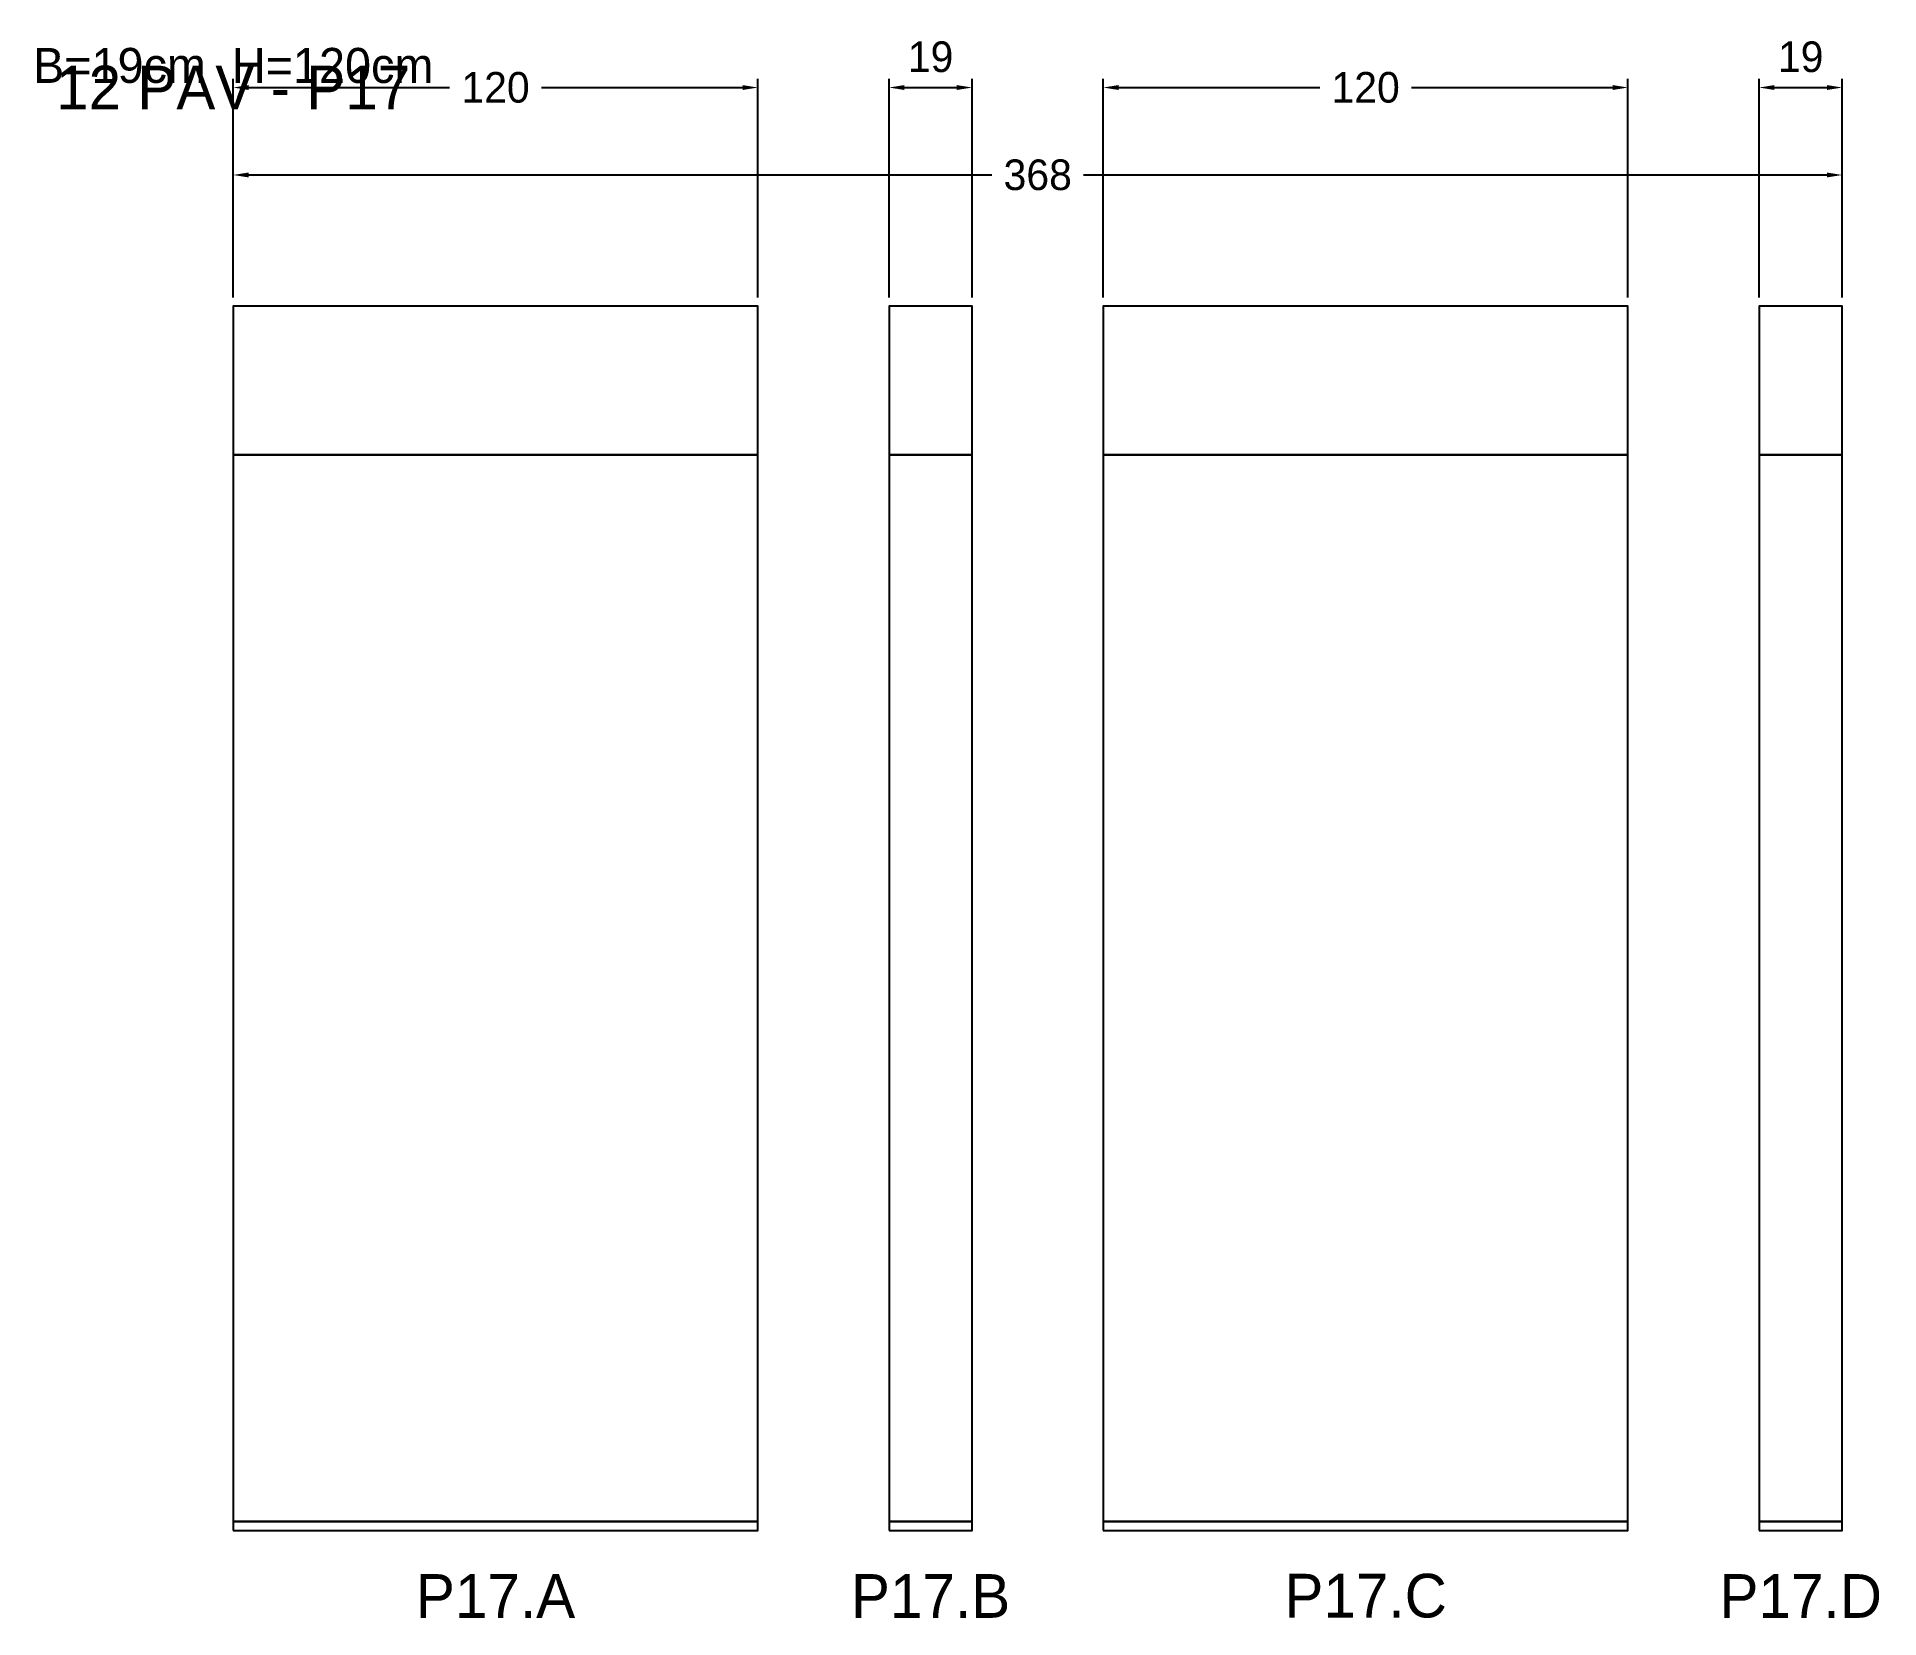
# Model space of a CAD drawing. Header units: metres. Extents: x -45 to 376, y -20 to 342.
import ezdxf

# ---------------------------------------------------------------- set-up
doc = ezdxf.new("R2010")
doc.units = ezdxf.units.M
for name, color, linetype in [('COTA', 3, 'Continuous'), ('Cota Secao (2x)', 3, 'Continuous'), ('NOMENCLATURA', 1, 'Continuous'), ('Paineis', 7, 'Continuous'), ('Texto Secao', 2, 'Continuous')]:
    doc.layers.add(name, color=color, linetype=linetype)
doc.dimstyles.new('COTA', dxfattribs={"dimtxt": 7, "dimasz": 3.5, "dimexe": 2, "dimexo": 2, "dimgap": 1.5, "dimtad": 1, "dimdec": 1, "dimcen": 2.5, "dimclrd": 3, "dimclre": 3, "dimclrt": 3, "dimazin": 3, "dimtfac": 1, "dimtmove": 0, "dimatfit": 3})

# ---------------------------------------------------------------- blocks, each defined once
blk = doc.blocks.new('_CLOSEDFILLED')
at = {"color": 0, "linetype": 'BYBLOCK'}
blk.add_solid([(-1, 0.16), (0, 0), (-1, -0.16)], dxfattribs=at)
blk = doc.blocks.new('*D1')
at = {"color": 3}
for p, q in [((0, 282), (0, 312)), ((368, 282), (368, 312)), ((3.5, 310), (173.5, 310)), ((194.5, 310), (364.5, 310))]:
    blk.add_line(p, q, dxfattribs=at)
at = {"layer": 'Defpoints'}
for p in [(0, 310), (0, 280), (368, 280)]:
    blk.add_point(p, dxfattribs=at)
at = {"layer": 'COTA', "color": 3, "xscale": 3.5, "yscale": 3.5, "rotation": 180}
blk.add_blockref('_CLOSEDFILLED', (0, 310), dxfattribs=at)
at = {"layer": 'COTA', "color": 3, "xscale": 3.5, "yscale": 3.5}
blk.add_blockref('_CLOSEDFILLED', (368, 310), dxfattribs=at)
at = {"layer": 'COTA', "color": 3, "insert": (184, 310), "char_height": 7, "attachment_point": 5}
blk.add_mtext('368', dxfattribs=at)
blk = doc.blocks.new('*D2')
at = {"color": 3}
for p, q in [((0, 282), (0, 332)), ((3.5, 330), (49.5, 330)), ((70.5, 330), (116.5, 330)), ((120, 282), (120, 332))]:
    blk.add_line(p, q, dxfattribs=at)
at = {"layer": 'Defpoints'}
for p in [(0, 330), (0, 280), (120, 280)]:
    blk.add_point(p, dxfattribs=at)
at = {"layer": 'COTA', "color": 3, "xscale": 3.5, "yscale": 3.5, "rotation": 180}
blk.add_blockref('_CLOSEDFILLED', (0, 330), dxfattribs=at)
at = {"layer": 'COTA', "color": 3, "xscale": 3.5, "yscale": 3.5}
blk.add_blockref('_CLOSEDFILLED', (120, 330), dxfattribs=at)
at = {"layer": 'COTA', "color": 3, "insert": (60, 330), "char_height": 7, "attachment_point": 5}
blk.add_mtext('120', dxfattribs=at)
blk = doc.blocks.new('*D3')
at = {"color": 3}
for p, q in [((150, 282), (150, 332)), ((153.5, 330), (165.5, 330)), ((169, 282), (169, 332))]:
    blk.add_line(p, q, dxfattribs=at)
at = {"layer": 'Defpoints'}
for p in [(150, 330), (150, 280), (169, 280)]:
    blk.add_point(p, dxfattribs=at)
at = {"layer": 'COTA', "color": 3, "xscale": 3.5, "yscale": 3.5, "rotation": 180}
blk.add_blockref('_CLOSEDFILLED', (150, 330), dxfattribs=at)
at = {"layer": 'COTA', "color": 3, "xscale": 3.5, "yscale": 3.5}
blk.add_blockref('_CLOSEDFILLED', (169, 330), dxfattribs=at)
at = {"layer": 'COTA', "color": 3, "insert": (159.5, 337), "char_height": 7, "attachment_point": 5}
blk.add_mtext('19', dxfattribs=at)
blk = doc.blocks.new('*D4')
at = {"color": 3}
for p, q in [((199, 282), (199, 332)), ((202.5, 330), (248.5, 330)), ((269.5, 330), (315.5, 330)), ((319, 282), (319, 332))]:
    blk.add_line(p, q, dxfattribs=at)
at = {"layer": 'Defpoints'}
for p in [(199, 330), (199, 280), (319, 280)]:
    blk.add_point(p, dxfattribs=at)
at = {"layer": 'COTA', "color": 3, "xscale": 3.5, "yscale": 3.5, "rotation": 180}
blk.add_blockref('_CLOSEDFILLED', (199, 330), dxfattribs=at)
at = {"layer": 'COTA', "color": 3, "xscale": 3.5, "yscale": 3.5}
blk.add_blockref('_CLOSEDFILLED', (319, 330), dxfattribs=at)
at = {"layer": 'COTA', "color": 3, "insert": (259, 330), "char_height": 7, "attachment_point": 5}
blk.add_mtext('120', dxfattribs=at)
blk = doc.blocks.new('*D5')
at = {"color": 3}
for p, q in [((349, 282), (349, 332)), ((352.5, 330), (364.5, 330)), ((368, 282), (368, 332))]:
    blk.add_line(p, q, dxfattribs=at)
at = {"layer": 'Defpoints'}
for p in [(349, 330), (349, 280), (368, 280)]:
    blk.add_point(p, dxfattribs=at)
at = {"layer": 'COTA', "color": 3, "xscale": 3.5, "yscale": 3.5, "rotation": 180}
blk.add_blockref('_CLOSEDFILLED', (349, 330), dxfattribs=at)
at = {"layer": 'COTA', "color": 3, "xscale": 3.5, "yscale": 3.5}
blk.add_blockref('_CLOSEDFILLED', (368, 330), dxfattribs=at)
at = {"layer": 'COTA', "color": 3, "insert": (358.5, 337), "char_height": 7, "attachment_point": 5}
blk.add_mtext('19', dxfattribs=at)

msp = doc.modelspace()

# ---------------------------------------------------------------- linework, layer by layer
at = {"layer": 'Paineis'}
for points in [[(0, 246), (120, 246), (120, 280), (0, 280)], [(150, 246), (169, 246), (169, 280), (150, 280)], [(199, 246), (319, 246), (319, 280), (199, 280)], [(349, 246), (368, 246), (368, 280), (349, 280)], [(0, 2), (120, 2), (120, 246), (0, 246)], [(150, 2), (169, 2), (169, 246), (150, 246)], [(199, 2), (319, 2), (319, 246), (199, 246)], [(349, 2), (368, 2), (368, 246), (349, 246)], [(0, 0), (120, 0), (120, 2), (0, 2)], [(150, 0), (169, 0), (169, 2), (150, 2)], [(199, 0), (319, 0), (319, 2), (199, 2)], [(349, 0), (368, 0), (368, 2), (349, 2)]]:
    msp.add_lwpolyline(points, close=True, dxfattribs=at)

# ---------------------------------------------------------------- texts
at = {"layer": 'Cota Secao (2x)', "insert": (0, 335), "char_height": 8, "width": 388, "attachment_point": 5}
msp.add_mtext('B=19cm  H=120cm', dxfattribs=at)
at = {"layer": 'NOMENCLATURA', "insert": (0, 330), "char_height": 10, "width": 300, "attachment_point": 5}
msp.add_mtext('12 PAV - P17', dxfattribs=at)
at = {"layer": 'Texto Secao', "char_height": 10, "attachment_point": 5}
for s, insert, width in [('P17.A', (60, -15), 140), ('P17.B', (159.5, -15), 39), ('P17.C', (259, -15), 140), ('P17.D', (358.5, -15), 39)]:
    msp.add_mtext(s, dxfattribs=dict(at, insert=insert, width=width))

# ---------------------------------------------------------------- dimensions: what is measured, and where the dimension line sits
at = {"layer": 'COTA'}
for base, p1, p2, picture, middle in [((150, 330), (150, 280), (169, 280), '*D3', (159.5, 337)), ((349, 330), (349, 280), (368, 280), '*D5', (358.5, 337)), ((0, 330), (0, 280), (120, 280), '*D2', (60, 330)), ((199, 330), (199, 280), (319, 280), '*D4', (259, 330)), ((0, 310), (0, 280), (368, 280), '*D1', (184, 310))]:
    dim = msp.add_linear_dim(base=base, p1=p1, p2=p2, dimstyle='COTA', dxfattribs=at)
    dim.commit()
    dim.dimension.update_dxf_attribs({"geometry": picture, "text_midpoint": middle})

doc.saveas('drawing.dxf')
